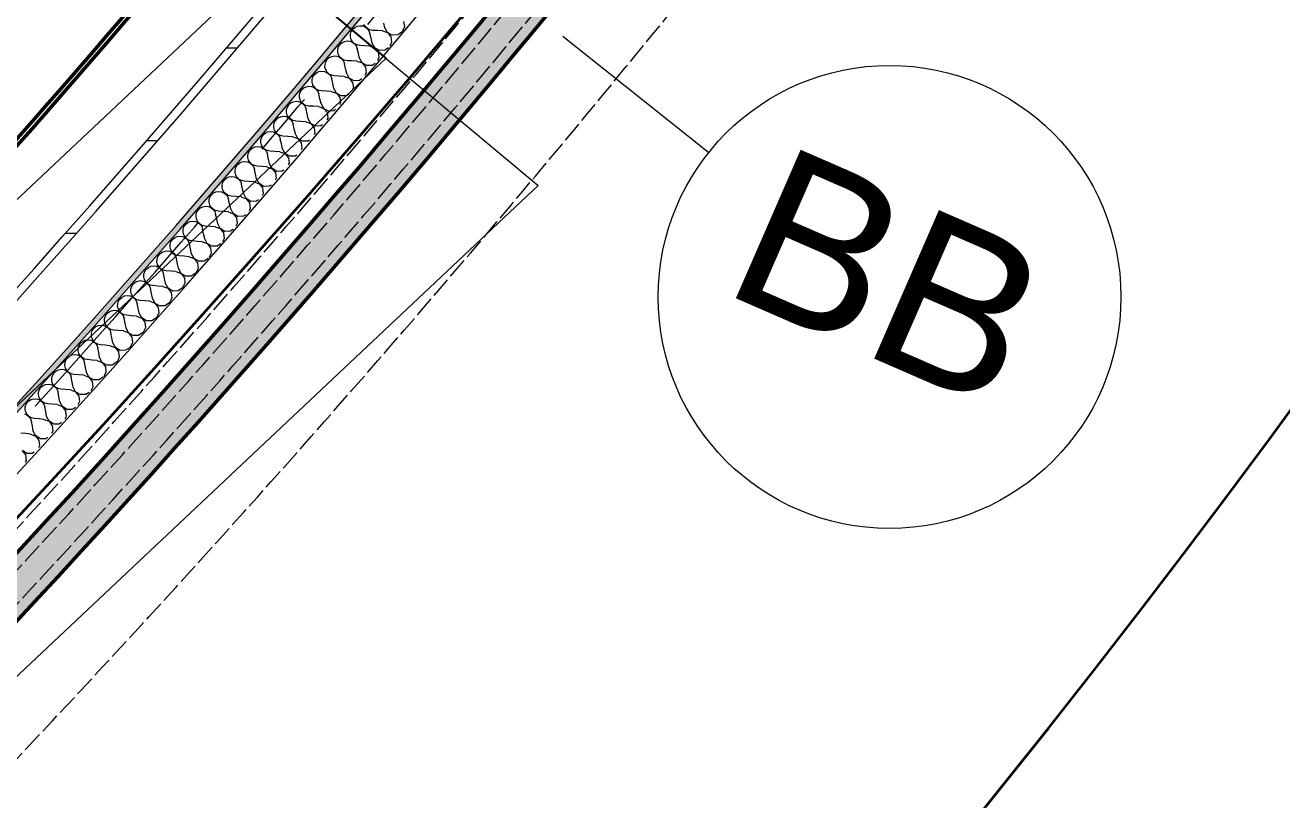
# Model space of a CAD drawing. Header units: millimetres. Extents: x -99530 to 90294, y -97212 to 56397.
# Drawn here: x -6079 to -3363, y -63424 to -61751 of the extents above; entities that cross this region are included whole.
import ezdxf
from ezdxf.enums import TextEntityAlignment as Align

# ---------------------------------------------------------------- set-up
doc = ezdxf.new("R2010")
doc.units = ezdxf.units.MM
doc.header["$MEASUREMENT"] = 0
doc.linetypes.add('Double Dashed', pattern=[1093.611073, 529.166651, -211.666656, 141.111112, -211.666656])
doc.linetypes.add('Hidden Line', pattern=[55, 45, -10])
for name, color, linetype in [('A-20-M_Floor_Slab', 7, 'Continuous'), ('A-25-M_Wall_Ext', 7, 'Continuous'), ('New_A-05-M_Gross_Int_WC_s', 7, 'Continuous'), ('New_A-15-MG_Structural_Grid_Phase_2', 7, 'Continuous'), ('New_A-20-M_Hard_Landscape', 7, 'Continuous'), ('New_A-25-M_Wall_Ext', 7, 'Continuous'), ('New_A-25-M_Wall_Int', 7, 'Continuous'), ('New_A-35-M_FFE_Sanitary', 7, 'Continuous'), ('New_A-40-M_Soft_Landscaping_P2', 7, 'Continuous')]:
    doc.layers.add(name, color=color, linetype=linetype)
for name, color, linetype, lineweight in [('A-20-M_Floor_Slab_Pen_No__89', 8, 'Continuous', 20), ('A-25-M_Wall_Ext_Pen_No__87', 8, 'Continuous', 20), ('New_A-25-M_Wall_Ext_Pen_No__87', 8, 'Continuous', 20), ('New_A-25-M_Wall_Int_Pen_No__193', 7, 'Continuous', 18), ('New_A-40-M_Soft_Landscaping_P2_Pen_No__150', 7, 'Continuous', 0), ('New_ArchiCAD Zone Stamps_Pen_No__6', 7, 'Continuous', 35)]:
    doc.layers.add(name, color=color, linetype=linetype, lineweight=lineweight)
for name, color, linetype, lineweight, true_color in [('New_A-05-M_Gross_Int_WC_s_Pen_No__74', 7, 'Continuous', 20, 0x606060), ('New_A-15-MG_Structural_Grid_Phase_2_Pen_No__222', 7, 'Continuous', 13, 0x65af33), ('New_A-20-M_Hard_Landscape_Pen_No__53', 7, 'Continuous', 35, 0x444444), ('New_A-25-M_Wall_Ext_Pen_No__107', 7, 'Continuous', 15, 0xa6a6a6), ('New_A-25-M_Wall_Ext_Pen_No__27', 7, 'Continuous', 50, 0x2a2a2a), ('New_A-25-M_Wall_Int_Pen_No__107', 7, 'Continuous', 15, 0xa6a6a6), ('New_A-25-M_Wall_Int_Pen_No__149', 7, 'Continuous', 0, 0x2a2a2a), ('New_A-35-M_FFE_Sanitary_Pen_No__211', 7, 'Continuous', 13, 0xebf6ff), ('New_A-35-M_FFE_Sanitary_Pen_No__27', 7, 'Continuous', 50, 0x2a2a2a)]:
    doc.layers.add(name, color=color, linetype=linetype, lineweight=lineweight, true_color=true_color)
doc.styles.add('GENERATED_STYLE_1', font='')
doc.styles.add('GENERATED_STYLE_3', font='')
doc.styles.add('GENERATED_STYLE_4', font='')
doc.styles.get('GENERATED_STYLE_1').set_extended_font_data('Arial', bold=True)
doc.styles.get('GENERATED_STYLE_3').set_extended_font_data('Arial')
doc.styles.get('GENERATED_STYLE_4').set_extended_font_data('Swis721 BT')

# ---------------------------------------------------------------- blocks, each defined once
blk = doc.blocks.new('Mesh_7_1', base_point=(-2004.1, -57229.4))
at = {"layer": 'New_A-20-M_Hard_Landscape_Pen_No__53', "linetype": 'Continuous', "flags": 128}
blk.add_lwpolyline([(-2004.1, -57229.4, -0.183374), (-18001.8, -70543.4), (-17579.3, -76160.8), (-17223, -76133.9), (-14657.1, -75939.9), (-15007.7, -71280.4, 0.205807), (-603, -57840.4)], format="xyb", close=True, dxfattribs=at)
blk = doc.blocks.new('Male WC_INB 0163_87_1', base_point=(-7292.1, -60664.2))
at = {"layer": 'New_A-05-M_Gross_Int_WC_s_Pen_No__74', "linetype": 'Continuous'}
blk.add_arc((-26580.2, -43935.2), 27309.7, 312.41044, 326.00205, dxfattribs=at)
at = {"layer": 'New_ArchiCAD Zone Stamps_Pen_No__6'}
for tag, height, style, p in [('ROOM_NAME', 250, 'GENERATED_STYLE_1', (-7557.7, -59352)), ('zoneNameLine2', 250, 'GENERATED_STYLE_1', (-7746.1, -59784.1)), ('ROOM_NUMBER', 200, 'GENERATED_STYLE_3', (-7934.5, -60204.8)), ('measuredAreaCode', 200, 'GENERATED_STYLE_3', (-8091.6, -60564.9)), ('DUMMY_649', 200, 'GENERATED_STYLE_3', (-7784.2, -60699)), ('DUMMY_650', 200, 'GENERATED_STYLE_3', (-7294.8, -60912.3)), ('DUMMY_651', 133.3, 'GENERATED_STYLE_3', (-7015.5, -61018.9))]:
    blk.add_attdef(tag, text='', height=height, rotation=336.4404, dxfattribs=dict(at, style=style)).set_placement(p, align=Align.TOP_LEFT)
blk = doc.blocks.new('Mesh_23_1', base_point=(-15007.7, -71280.4))
at = {"layer": 'New_A-40-M_Soft_Landscaping_P2_Pen_No__150', "linetype": 'Continuous', "flags": 128}
blk.add_lwpolyline([(-15007.7, -71280.4), (-14657.1, -75939.9, 0.09191), (5945.5, -69347.8), (9078.1, -62163.8), (-603, -57840.4, -0.205807)], format="xyb", close=True, dxfattribs=at)
blk = doc.blocks.new('Slab_96_1', base_point=(-9826.8, -66666.7))
at = {"layer": 'A-20-M_Floor_Slab_Pen_No__89', "linetype": 'Continuous', "flags": 128}
blk.add_lwpolyline([(-9826.8, -66666.7), (-10262.5, -66046.8), (-5549.6, -61612.4), (-4970, -62096.9)], close=True, dxfattribs=at)
blk = doc.blocks.new('Slab_97_1', base_point=(-10262.5, -66046.8))
at = {"layer": 'A-20-M_Floor_Slab_Pen_No__89', "linetype": 'Continuous', "flags": 128}
blk.add_lwpolyline([(-10262.5, -66046.8), (-10073.7, -66315.4), (-5298.5, -61822.4), (-5549.6, -61612.4)], close=True, dxfattribs=at)
blk = doc.blocks.new('Wall_128_1', base_point=(-38176, -69536.6))
at = {"layer": 'New_A-25-M_Wall_Ext_Pen_No__107', "linetype": 'Continuous', "lineweight": 0, "true_color": 0x535353}
blk.add_hatch(color=251, dxfattribs=at).paths.add_polyline_path([(-7888.7, -64664.4), (-7855.1, -64701.5), (-7821.6, -64738.5, 0.106432), (-877.5, -55078.3), (-969.2, -55038.4, -0.106432)])
at = {"layer": 'New_A-25-M_Wall_Ext_Pen_No__27', "linetype": 'Continuous'}
for radius, end in [(28161.8, 336.44044), (28261.8, 331.6191)]:
    blk.add_arc((-26783.5, -43782), radius, 312.13949, end, dxfattribs=at)
blk = doc.blocks.new('Wall_131_1', base_point=(-38175.9, -69536.5))
at = {"layer": 'New_A-25-M_Wall_Ext_Pen_No__87', "linetype": 'Hidden Line'}
for radius in [28211.8, 28161.8]:
    blk.add_arc((-26758.9, -43792.8), radius, 246.08329, 336.44041, dxfattribs=at)
blk = doc.blocks.new('Wall_217_1', base_point=(-8161.2, -64098.5))
at = {"layer": 'New_A-35-M_FFE_Sanitary_Pen_No__211', "linetype": 'Continuous'}
h = blk.add_hatch(dxfattribs=at)
h.set_pattern_fill('Plaster_0001', color=256, style=0, pattern_type=2)
h.set_pattern_definition([(229.20706, (0, 0), (-131.12933, 113.1596), [0, -100]), (229.20706, (32.9, -94.43), (-131.12933, 113.1596), [0, -100])])
h.paths.add_polyline_path([(-8154.4, -64105.9, 0.059246), (-3930.6, -59211.3), (-3938.9, -59205.7, -0.059154), (-8153.8, -64091.8)])
at = {"layer": 'New_A-35-M_FFE_Sanitary_Pen_No__27', "linetype": 'Continuous'}
for radius, start, end in [(27376.5, 312.42597, 325.98824), (27366.5, 312.44686, 325.98819)]:
    blk.add_arc((-26623.6, -43897.9), radius, start, end, dxfattribs=at)
blk = doc.blocks.new('Wall_418_1', base_point=(-38294.6, -69816.9))
at = {"layer": 'A-25-M_Wall_Ext_Pen_No__87', "linetype": 'Hidden Line'}
for radius, start, end in [(28130.8, 246.16287, 336.76285), (28469.8, 246.15506, 336.76093)]:
    blk.add_arc((-26785.3, -43777.2), radius, start, end, dxfattribs=at)
blk = doc.blocks.new('*X1078')
at = {"layer": 'New_A-25-M_Wall_Int_Pen_No__107', "linetype": 'Continuous'}
for p, q in [((-5366.4, -61755.8), (-5361.1, -61753.2)), ((-5361.1, -61753.2), (-5355.3, -61752.1)), ((-5355.3, -61752.1), (-5349.4, -61752.7)), ((-5349.4, -61752.7), (-5343.9, -61754.8)), ((-5343.4, -61754.3), (-5346.5, -61749.2)), ((-5339.1, -61758.3), (-5343.4, -61754.3)), ((-5301.1, -61756.7), (-5303.6, -61746.3)), ((-5260.7, -61743.2), (-5259.1, -61754.8)), ((-5375.6, -61770.4), (-5373.9, -61764.7)), ((-5375.6, -61776.3), (-5375.6, -61770.4)), ((-5374, -61782), (-5375.6, -61776.3)), ((-5373.9, -61764.7), (-5370.8, -61759.7)), ((-5370.8, -61759.7), (-5366.4, -61755.8)), ((-5343.9, -61754.8), (-5339.2, -61758.4)), ((-5339.2, -61758.4), (-5335.7, -61763.1)), ((-5333.8, -61760.9), (-5339.1, -61758.3)), ((-5335.7, -61763.1), (-5333.5, -61768.6)), ((-5328, -61762.1), (-5333.8, -61760.9)), ((-5331.1, -61779.1), (-5333.5, -61768.6)), ((-5328.6, -61789.5), (-5331.1, -61779.1)), ((-5317.3, -61762.7), (-5328, -61762.1)), ((-5306.6, -61763.2), (-5317.3, -61762.7)), ((-5306.6, -61763.2), (-5295.6, -61767)), ((-5295.5, -61766.9), (-5301.1, -61756.7)), ((-5295.6, -61767), (-5288.1, -61776.1)), ((-5285.2, -61772.6), (-5295.5, -61766.9)), ((-5288.1, -61776.1), (-5286.6, -61787.7)), ((-5273.5, -61772.1), (-5285.2, -61772.6)), ((-5264.3, -61765.8), (-5273.5, -61772.1)), ((-5259.1, -61754.8), (-5263.6, -61765.1)), ((-5403.1, -61803.1), (-5401.4, -61797.4)), ((-5403.1, -61809), (-5403.1, -61803.1)), ((-5401.4, -61797.4), (-5398.3, -61792.4)), ((-5398.3, -61792.4), (-5393.9, -61788.5)), ((-5393.9, -61788.5), (-5388.6, -61785.9)), ((-5388.6, -61785.9), (-5382.8, -61784.8)), ((-5382.8, -61784.8), (-5376.9, -61785.4)), ((-5376.9, -61785.4), (-5371.4, -61787.6)), ((-5370.9, -61787), (-5374, -61782)), ((-5371.4, -61787.6), (-5366.7, -61791.2)), ((-5366.6, -61791), (-5370.9, -61787)), ((-5366.7, -61791.2), (-5363.2, -61795.9)), ((-5361.3, -61793.7), (-5366.6, -61791)), ((-5363.2, -61795.9), (-5361, -61801.4)), ((-5355.5, -61794.9), (-5361.3, -61793.7)), ((-5358.6, -61811.8), (-5361, -61801.4)), ((-5344.8, -61795.5), (-5355.5, -61794.9)), ((-5334.1, -61796.1), (-5344.8, -61795.5)), ((-5334.1, -61796.1), (-5323.1, -61799.9)), ((-5323, -61799.7), (-5328.6, -61789.5)), ((-5323.1, -61799.9), (-5315.7, -61808.9)), ((-5312.8, -61805.5), (-5323, -61799.7)), ((-5301.1, -61805), (-5312.8, -61805.5)), ((-5293.3, -61799.7), (-5301.1, -61805)), ((-5286.6, -61787.7), (-5290.5, -61796.4)), ((-5430.7, -61841.6), (-5430.6, -61835.7)), ((-5430.6, -61835.7), (-5429, -61830.1)), ((-5429, -61830.1), (-5425.8, -61825.1)), ((-5425.8, -61825.1), (-5421.4, -61821.1)), ((-5421.4, -61821.1), (-5416.1, -61818.6)), ((-5416.1, -61818.6), (-5410.3, -61817.5)), ((-5410.3, -61817.5), (-5404.5, -61818.1)), ((-5404.5, -61818.1), (-5399, -61820.3)), ((-5401.5, -61814.7), (-5403.1, -61809)), ((-5398.5, -61819.7), (-5401.5, -61814.7)), ((-5399, -61820.3), (-5394.3, -61823.9)), ((-5394.1, -61823.7), (-5398.5, -61819.7)), ((-5394.3, -61823.9), (-5390.7, -61828.6)), ((-5388.9, -61826.4), (-5394.1, -61823.7)), ((-5390.7, -61828.6), (-5388.6, -61834.1)), ((-5383.1, -61827.6), (-5388.9, -61826.4)), ((-5386.2, -61844.6), (-5388.6, -61834.1)), ((-5372.4, -61828.2), (-5383.1, -61827.6)), ((-5361.7, -61828.8), (-5372.4, -61828.2)), ((-5361.7, -61828.8), (-5350.6, -61832.6)), ((-5356.2, -61822.3), (-5358.6, -61811.8)), ((-5350.5, -61832.5), (-5356.2, -61822.3)), ((-5350.6, -61832.6), (-5343.2, -61841.7)), ((-5340.3, -61838.3), (-5350.5, -61832.5)), ((-5322.2, -61833.4), (-5328.6, -61837.8)), ((-5314.1, -61820.5), (-5317.4, -61827.9)), ((-5315.7, -61808.9), (-5314.1, -61820.5)), ((-5458.3, -61868.3), (-5456.6, -61862.7)), ((-5456.6, -61862.7), (-5453.4, -61857.7)), ((-5453.4, -61857.7), (-5449, -61853.8)), ((-5449, -61853.8), (-5443.7, -61851.2)), ((-5443.7, -61851.2), (-5437.9, -61850.2)), ((-5437.9, -61850.2), (-5432, -61850.8)), ((-5432, -61850.8), (-5426.5, -61852.9)), ((-5429.1, -61847.3), (-5430.7, -61841.6)), ((-5426.1, -61852.4), (-5429.1, -61847.3)), ((-5426.5, -61852.9), (-5421.9, -61856.5)), ((-5421.7, -61856.4), (-5426.1, -61852.4)), ((-5421.9, -61856.5), (-5418.3, -61861.3)), ((-5416.5, -61859.1), (-5421.7, -61856.4)), ((-5418.3, -61861.3), (-5416.2, -61866.8)), ((-5410.7, -61860.3), (-5416.5, -61859.1)), ((-5400, -61860.9), (-5410.7, -61860.3)), ((-5389.3, -61861.5), (-5400, -61860.9)), ((-5389.3, -61861.5), (-5378.3, -61865.4)), ((-5383.8, -61855), (-5386.2, -61844.6)), ((-5378.1, -61865.3), (-5383.8, -61855)), ((-5341.7, -61853.3), (-5344.5, -61859.5)), ((-5343.2, -61841.7), (-5341.7, -61853.3)), ((-5328.6, -61837.8), (-5340.3, -61838.3)), ((-5481.1, -61890.3), (-5476.7, -61886.4)), ((-5476.7, -61886.4), (-5471.4, -61883.8)), ((-5471.4, -61883.8), (-5465.6, -61882.8)), ((-5465.6, -61882.8), (-5459.7, -61883.4)), ((-5459.7, -61883.4), (-5454.2, -61885.6)), ((-5458.3, -61874.2), (-5458.3, -61868.3)), ((-5456.8, -61879.9), (-5458.3, -61874.2)), ((-5453.7, -61885), (-5456.8, -61879.9)), ((-5454.2, -61885.6), (-5449.5, -61889.2)), ((-5449.4, -61889), (-5453.7, -61885)), ((-5449.5, -61889.2), (-5446, -61893.9)), ((-5444.1, -61891.7), (-5449.4, -61889)), ((-5413.8, -61877.2), (-5416.2, -61866.8)), ((-5411.4, -61887.7), (-5413.8, -61877.2)), ((-5405.8, -61897.9), (-5411.4, -61887.7)), ((-5378.3, -61865.4), (-5370.9, -61874.5)), ((-5367.9, -61871), (-5378.1, -61865.3)), ((-5369.4, -61886.1), (-5371.7, -61891.3)), ((-5370.9, -61874.5), (-5369.4, -61886.1)), ((-5356.2, -61870.6), (-5367.9, -61871)), ((-5350.8, -61866.9), (-5356.2, -61870.6)), ((-5504.4, -61918.9), (-5499.1, -61916.3)), ((-5499.1, -61916.3), (-5493.2, -61915.3)), ((-5493.2, -61915.3), (-5487.4, -61915.9)), ((-5487.4, -61915.9), (-5481.9, -61918.1)), ((-5486, -61906.8), (-5485.9, -61900.9)), ((-5484.4, -61912.5), (-5486, -61906.8)), ((-5485.9, -61900.9), (-5484.2, -61895.3)), ((-5481.4, -61917.6), (-5484.4, -61912.5)), ((-5484.2, -61895.3), (-5481.1, -61890.3)), ((-5446, -61893.9), (-5443.9, -61899.4)), ((-5438.3, -61892.9), (-5444.1, -61891.7)), ((-5441.5, -61909.9), (-5443.9, -61899.4)), ((-5439.1, -61920.3), (-5441.5, -61909.9)), ((-5427.7, -61893.6), (-5438.3, -61892.9)), ((-5417, -61894.2), (-5427.7, -61893.6)), ((-5417, -61894.2), (-5405.9, -61898.1)), ((-5405.9, -61898.1), (-5398.5, -61907.2)), ((-5395.6, -61903.7), (-5405.8, -61897.9)), ((-5398.5, -61907.2), (-5397.1, -61918.8)), ((-5383.9, -61903.3), (-5395.6, -61903.7)), ((-5379.3, -61900.2), (-5383.9, -61903.3)), ((-5513.7, -61939.3), (-5513.6, -61933.4)), ((-5512.2, -61945), (-5513.7, -61939.3)), ((-5513.6, -61933.4), (-5512, -61927.8)), ((-5512, -61927.8), (-5508.8, -61922.8)), ((-5508.8, -61922.8), (-5504.4, -61918.9)), ((-5481.9, -61918.1), (-5477.2, -61921.8)), ((-5477.1, -61921.6), (-5481.4, -61917.6)), ((-5477.2, -61921.8), (-5473.7, -61926.5)), ((-5471.8, -61924.3), (-5477.1, -61921.6)), ((-5473.7, -61926.5), (-5471.6, -61932)), ((-5466.1, -61925.5), (-5471.8, -61924.3)), ((-5469.2, -61942.5), (-5471.6, -61932)), ((-5466.9, -61952.9), (-5469.2, -61942.5)), ((-5455.4, -61926.2), (-5466.1, -61925.5)), ((-5444.7, -61926.8), (-5455.4, -61926.2)), ((-5444.7, -61926.8), (-5433.6, -61930.7)), ((-5433.5, -61930.6), (-5439.1, -61920.3)), ((-5433.6, -61930.7), (-5426.3, -61939.8)), ((-5423.3, -61936.4), (-5433.5, -61930.6)), ((-5426.3, -61939.8), (-5424.8, -61951.5)), ((-5411.6, -61936), (-5423.3, -61936.4)), ((-5407.7, -61933.3), (-5411.6, -61936)), ((-5397.1, -61918.8), (-5399.1, -61923.3)), ((-5541.5, -61971.8), (-5541.4, -61965.9)), ((-5541.4, -61965.9), (-5539.7, -61960.3)), ((-5539.7, -61960.3), (-5536.5, -61955.3)), ((-5536.5, -61955.3), (-5532.1, -61951.4)), ((-5532.1, -61951.4), (-5526.8, -61948.8)), ((-5526.8, -61948.8), (-5521, -61947.8)), ((-5521, -61947.8), (-5515.1, -61948.5)), ((-5515.1, -61948.5), (-5509.6, -61950.7)), ((-5509.1, -61950.1), (-5512.2, -61945)), ((-5509.6, -61950.7), (-5505, -61954.3)), ((-5504.8, -61954.2), (-5509.1, -61950.1)), ((-5505, -61954.3), (-5501.4, -61959.1)), ((-5499.6, -61956.9), (-5504.8, -61954.2)), ((-5501.4, -61959.1), (-5499.4, -61964.6)), ((-5493.8, -61958.1), (-5499.6, -61956.9)), ((-5497, -61975), (-5499.4, -61964.6)), ((-5483.1, -61958.8), (-5493.8, -61958.1)), ((-5472.4, -61959.4), (-5483.1, -61958.8)), ((-5472.4, -61959.4), (-5461.4, -61963.3)), ((-5461.3, -61963.2), (-5466.9, -61952.9)), ((-5461.4, -61963.3), (-5454, -61972.5)), ((-5451.1, -61969), (-5461.3, -61963.2)), ((-5439.4, -61968.6), (-5451.1, -61969)), ((-5435.9, -61966.3), (-5439.4, -61968.6)), ((-5424.8, -61951.5), (-5426.6, -61955.4)), ((-5569.3, -62004.3), (-5569.2, -61998.4)), ((-5569.2, -61998.4), (-5567.5, -61992.7)), ((-5567.5, -61992.7), (-5564.3, -61987.8)), ((-5564.3, -61987.8), (-5559.9, -61983.9)), ((-5559.9, -61983.9), (-5554.6, -61981.3)), ((-5554.6, -61981.3), (-5548.8, -61980.3)), ((-5548.8, -61980.3), (-5542.9, -61981)), ((-5542.9, -61981), (-5537.4, -61983.2)), ((-5540, -61977.5), (-5541.5, -61971.8)), ((-5536.9, -61982.6), (-5540, -61977.5)), ((-5537.4, -61983.2), (-5532.8, -61986.8)), ((-5532.6, -61986.7), (-5536.9, -61982.6)), ((-5532.8, -61986.8), (-5529.2, -61991.6)), ((-5527.4, -61989.4), (-5532.6, -61986.7)), ((-5529.2, -61991.6), (-5527.2, -61997.1)), ((-5521.6, -61990.6), (-5527.4, -61989.4)), ((-5524.8, -62007.5), (-5527.2, -61997.1)), ((-5510.9, -61991.3), (-5521.6, -61990.6)), ((-5500.2, -61992), (-5510.9, -61991.3)), ((-5500.2, -61992), (-5489.2, -61995.9)), ((-5494.7, -61985.5), (-5497, -61975)), ((-5489.1, -61995.8), (-5494.7, -61985.5)), ((-5489.2, -61995.9), (-5481.9, -62005)), ((-5478.9, -62001.6), (-5489.1, -61995.8)), ((-5452.6, -61984.1), (-5454.3, -61987.7)), ((-5454, -61972.5), (-5452.6, -61984.1)), ((-5597.1, -62030.8), (-5595.4, -62025.1)), ((-5595.4, -62025.1), (-5592.2, -62020.2)), ((-5592.2, -62020.2), (-5587.8, -62016.3)), ((-5587.8, -62016.3), (-5582.4, -62013.7)), ((-5582.4, -62013.7), (-5576.6, -62012.8)), ((-5576.6, -62012.8), (-5570.7, -62013.4)), ((-5570.7, -62013.4), (-5565.3, -62015.6)), ((-5567.8, -62010), (-5569.3, -62004.3)), ((-5564.8, -62015.1), (-5567.8, -62010)), ((-5565.3, -62015.6), (-5560.6, -62019.3)), ((-5560.5, -62019.1), (-5564.8, -62015.1)), ((-5560.6, -62019.3), (-5557.1, -62024)), ((-5555.3, -62021.9), (-5560.5, -62019.1)), ((-5557.1, -62024), (-5555, -62029.6)), ((-5549.5, -62023.1), (-5555.3, -62021.9)), ((-5538.8, -62023.8), (-5549.5, -62023.1)), ((-5528.1, -62024.5), (-5538.8, -62023.8)), ((-5528.1, -62024.5), (-5517.1, -62028.4)), ((-5522.5, -62018), (-5524.8, -62007.5)), ((-5517, -62028.3), (-5522.5, -62018)), ((-5480.4, -62016.7), (-5482.1, -62020.2)), ((-5481.9, -62005), (-5480.4, -62016.7)), ((-5467.2, -62001.2), (-5478.9, -62001.6)), ((-5463.9, -61999), (-5467.2, -62001.2)), ((-5623.3, -62057.5), (-5620.1, -62052.5)), ((-5620.1, -62052.5), (-5615.7, -62048.7)), ((-5615.7, -62048.7), (-5610.3, -62046.1)), ((-5610.3, -62046.1), (-5604.5, -62045.1)), ((-5604.5, -62045.1), (-5598.6, -62045.8)), ((-5598.6, -62045.8), (-5593.2, -62048)), ((-5597.2, -62036.7), (-5597.1, -62030.8)), ((-5595.7, -62042.4), (-5597.2, -62036.7)), ((-5592.7, -62047.5), (-5595.7, -62042.4)), ((-5593.2, -62048), (-5588.5, -62051.7)), ((-5588.4, -62051.5), (-5592.7, -62047.5)), ((-5588.5, -62051.7), (-5585, -62056.4)), ((-5583.2, -62054.3), (-5588.4, -62051.5)), ((-5552.7, -62040), (-5555, -62029.6)), ((-5550.4, -62050.5), (-5552.7, -62040)), ((-5544.9, -62060.8), (-5550.4, -62050.5)), ((-5517.1, -62028.4), (-5509.8, -62037.6)), ((-5506.8, -62034.1), (-5517, -62028.3)), ((-5508.3, -62049.2), (-5510, -62052.9)), ((-5509.8, -62037.6), (-5508.3, -62049.2)), ((-5495.1, -62033.8), (-5506.8, -62034.1)), ((-5491.8, -62031.6), (-5495.1, -62033.8)), ((-5643.6, -62081), (-5638.3, -62078.5)), ((-5638.3, -62078.5), (-5632.4, -62077.5)), ((-5632.4, -62077.5), (-5626.6, -62078.2)), ((-5626.6, -62078.2), (-5621.1, -62080.4)), ((-5625.1, -62069), (-5625, -62063.1)), ((-5623.6, -62074.7), (-5625.1, -62069)), ((-5625, -62063.1), (-5623.3, -62057.5)), ((-5620.6, -62079.8), (-5623.6, -62074.7)), ((-5616.3, -62083.9), (-5620.6, -62079.8)), ((-5585, -62056.4), (-5583, -62062)), ((-5577.4, -62055.5), (-5583.2, -62054.3)), ((-5580.7, -62072.4), (-5583, -62062)), ((-5578.4, -62082.9), (-5580.7, -62072.4)), ((-5566.7, -62056.2), (-5577.4, -62055.5)), ((-5556, -62057), (-5566.7, -62056.2)), ((-5556, -62057), (-5545, -62060.9)), ((-5545, -62060.9), (-5537.7, -62070.1)), ((-5534.7, -62066.6), (-5544.9, -62060.8)), ((-5537.7, -62070.1), (-5536.3, -62081.7)), ((-5523, -62066.3), (-5534.7, -62066.6)), ((-5519.6, -62064), (-5523, -62066.3)), ((-5653.1, -62101.3), (-5653, -62095.4)), ((-5651.6, -62107.1), (-5653.1, -62101.3)), ((-5653, -62095.4), (-5651.2, -62089.8)), ((-5648.6, -62112.2), (-5651.6, -62107.1)), ((-5651.2, -62089.8), (-5648, -62084.9)), ((-5648, -62084.9), (-5643.6, -62081)), ((-5621.1, -62080.4), (-5616.4, -62084)), ((-5616.4, -62084), (-5613, -62088.8)), ((-5611.1, -62086.7), (-5616.3, -62083.9)), ((-5613, -62088.8), (-5610.9, -62094.4)), ((-5605.3, -62087.9), (-5611.1, -62086.7)), ((-5608.6, -62104.8), (-5610.9, -62094.4)), ((-5606.4, -62115.3), (-5608.6, -62104.8)), ((-5594.6, -62088.6), (-5605.3, -62087.9)), ((-5584, -62089.4), (-5594.6, -62088.6)), ((-5584, -62089.4), (-5572.9, -62093.4)), ((-5572.8, -62093.2), (-5578.4, -62082.9)), ((-5572.9, -62093.4), (-5565.7, -62102.5)), ((-5562.7, -62099.1), (-5572.8, -62093.2)), ((-5565.7, -62102.5), (-5564.3, -62114.1)), ((-5551, -62098.8), (-5562.7, -62099.1)), ((-5547.2, -62096.2), (-5551, -62098.8)), ((-5536.3, -62081.7), (-5538.1, -62085.7)), ((-5681.1, -62133.6), (-5681, -62127.7)), ((-5679.6, -62139.3), (-5681.1, -62133.6)), ((-5681, -62127.7), (-5679.3, -62122.1)), ((-5679.3, -62122.1), (-5676, -62117.1)), ((-5676, -62117.1), (-5671.6, -62113.3)), ((-5671.6, -62113.3), (-5666.3, -62110.8)), ((-5666.3, -62110.8), (-5660.4, -62109.8)), ((-5660.4, -62109.8), (-5654.6, -62110.5)), ((-5654.6, -62110.5), (-5649.1, -62112.7)), ((-5649.1, -62112.7), (-5644.4, -62116.4)), ((-5644.3, -62116.2), (-5648.6, -62112.2)), ((-5644.4, -62116.4), (-5641, -62121.2)), ((-5639.1, -62119), (-5644.3, -62116.2)), ((-5641, -62121.2), (-5638.9, -62126.7)), ((-5633.3, -62120.2), (-5639.1, -62119)), ((-5636.7, -62137.2), (-5638.9, -62126.7)), ((-5622.6, -62121), (-5633.3, -62120.2)), ((-5612, -62121.8), (-5622.6, -62121)), ((-5612, -62121.8), (-5601, -62125.8)), ((-5600.8, -62125.6), (-5606.4, -62115.3)), ((-5601, -62125.8), (-5593.7, -62134.9)), ((-5590.7, -62131.5), (-5600.8, -62125.6)), ((-5579, -62131.2), (-5590.7, -62131.5)), ((-5574.6, -62128.3), (-5579, -62131.2)), ((-5564.3, -62114.1), (-5566.4, -62118.7)), ((-5709.2, -62165.9), (-5709.1, -62160)), ((-5709.1, -62160), (-5707.3, -62154.3)), ((-5707.3, -62154.3), (-5704.1, -62149.4)), ((-5704.1, -62149.4), (-5699.6, -62145.5)), ((-5699.6, -62145.5), (-5694.3, -62143)), ((-5694.3, -62143), (-5688.5, -62142.1)), ((-5688.5, -62142.1), (-5682.6, -62142.7)), ((-5682.6, -62142.7), (-5677.1, -62145)), ((-5676.6, -62144.4), (-5679.6, -62139.3)), ((-5677.1, -62145), (-5672.5, -62148.7)), ((-5672.4, -62148.5), (-5676.6, -62144.4)), ((-5672.5, -62148.7), (-5669, -62153.4)), ((-5667.2, -62151.3), (-5672.4, -62148.5)), ((-5669, -62153.4), (-5667, -62159)), ((-5661.4, -62152.5), (-5667.2, -62151.3)), ((-5664.7, -62169.5), (-5667, -62159)), ((-5650.7, -62153.3), (-5661.4, -62152.5)), ((-5640, -62154.1), (-5650.7, -62153.3)), ((-5640, -62154.1), (-5629, -62158.1)), ((-5634.4, -62147.6), (-5636.7, -62137.2)), ((-5628.9, -62158), (-5634.4, -62147.6)), ((-5629, -62158.1), (-5621.8, -62167.3)), ((-5618.8, -62163.9), (-5628.9, -62158)), ((-5601.9, -62160.2), (-5607.1, -62163.6)), ((-5592.3, -62146.6), (-5594.8, -62151.9)), ((-5593.7, -62134.9), (-5592.3, -62146.6)), ((-5737.2, -62192.1), (-5735.4, -62186.5)), ((-5735.4, -62186.5), (-5732.2, -62181.6)), ((-5732.2, -62181.6), (-5727.7, -62177.7)), ((-5727.7, -62177.7), (-5722.4, -62175.2)), ((-5722.4, -62175.2), (-5716.6, -62174.3)), ((-5716.6, -62174.3), (-5710.7, -62175)), ((-5710.7, -62175), (-5705.2, -62177.2)), ((-5707.7, -62171.6), (-5709.2, -62165.9)), ((-5704.7, -62176.7), (-5707.7, -62171.6)), ((-5705.2, -62177.2), (-5700.6, -62180.9)), ((-5700.5, -62180.8), (-5704.7, -62176.7)), ((-5700.6, -62180.9), (-5697.1, -62185.7)), ((-5695.3, -62183.6), (-5700.5, -62180.8)), ((-5697.1, -62185.7), (-5695.1, -62191.3)), ((-5689.5, -62184.8), (-5695.3, -62183.6)), ((-5678.8, -62185.6), (-5689.5, -62184.8)), ((-5668.1, -62186.4), (-5678.8, -62185.6)), ((-5668.1, -62186.4), (-5657.1, -62190.4)), ((-5662.5, -62179.9), (-5664.7, -62169.5)), ((-5657, -62190.3), (-5662.5, -62179.9)), ((-5620.4, -62178.9), (-5623.4, -62185.3)), ((-5621.8, -62167.3), (-5620.4, -62178.9)), ((-5607.1, -62163.6), (-5618.8, -62163.9)), ((-5763.6, -62218.7), (-5760.3, -62213.7)), ((-5760.3, -62213.7), (-5755.9, -62209.9)), ((-5755.9, -62209.9), (-5750.5, -62207.4)), ((-5750.5, -62207.4), (-5744.7, -62206.5)), ((-5744.7, -62206.5), (-5738.8, -62207.2)), ((-5738.8, -62207.2), (-5733.4, -62209.4)), ((-5737.3, -62198), (-5737.2, -62192.1)), ((-5735.8, -62203.8), (-5737.3, -62198)), ((-5732.9, -62208.9), (-5735.8, -62203.8)), ((-5733.4, -62209.4), (-5728.7, -62213.1)), ((-5728.6, -62213), (-5732.9, -62208.9)), ((-5728.7, -62213.1), (-5725.3, -62217.9)), ((-5723.4, -62215.8), (-5728.6, -62213)), ((-5717.6, -62217), (-5723.4, -62215.8)), ((-5692.9, -62201.7), (-5695.1, -62191.3)), ((-5690.6, -62212.2), (-5692.9, -62201.7)), ((-5685.2, -62222.6), (-5690.6, -62212.2)), ((-5657.1, -62190.4), (-5649.9, -62199.6)), ((-5646.9, -62196.2), (-5657, -62190.3)), ((-5648.6, -62211.3), (-5652.1, -62218.9)), ((-5649.9, -62199.6), (-5648.6, -62211.3)), ((-5635.2, -62195.9), (-5646.9, -62196.2)), ((-5629.1, -62191.9), (-5635.2, -62195.9)), ((-5788.5, -62245.8), (-5784.1, -62242)), ((-5784.1, -62242), (-5778.7, -62239.5)), ((-5778.7, -62239.5), (-5772.9, -62238.6)), ((-5772.9, -62238.6), (-5767, -62239.3)), ((-5767, -62239.3), (-5761.6, -62241.6)), ((-5765.5, -62230.2), (-5765.3, -62224.3)), ((-5764, -62235.9), (-5765.5, -62230.2)), ((-5765.3, -62224.3), (-5763.6, -62218.7)), ((-5761.1, -62241), (-5764, -62235.9)), ((-5761.6, -62241.6), (-5756.9, -62245.3)), ((-5756.8, -62245.1), (-5761.1, -62241)), ((-5725.3, -62217.9), (-5723.3, -62223.5)), ((-5721.1, -62233.9), (-5723.3, -62223.5)), ((-5718.8, -62244.4), (-5721.1, -62233.9)), ((-5707, -62217.8), (-5717.6, -62217)), ((-5696.3, -62218.6), (-5707, -62217.8)), ((-5696.3, -62218.6), (-5685.3, -62222.7)), ((-5685.3, -62222.7), (-5678.1, -62231.9)), ((-5675.1, -62228.5), (-5685.2, -62222.6)), ((-5678.1, -62231.9), (-5676.7, -62243.5)), ((-5663.4, -62228.2), (-5675.1, -62228.5)), ((-5656.1, -62223.5), (-5663.4, -62228.2)), ((-5793.7, -62262.3), (-5793.5, -62256.4)), ((-5792.3, -62268), (-5793.7, -62262.3)), ((-5793.5, -62256.4), (-5791.8, -62250.8)), ((-5789.3, -62273.1), (-5792.3, -62268)), ((-5791.8, -62250.8), (-5788.5, -62245.8)), ((-5756.9, -62245.3), (-5753.5, -62250.1)), ((-5751.6, -62247.9), (-5756.8, -62245.1)), ((-5753.5, -62250.1), (-5751.5, -62255.6)), ((-5745.8, -62249.2), (-5751.6, -62247.9)), ((-5749.3, -62266.1), (-5751.5, -62255.6)), ((-5747.1, -62276.6), (-5749.3, -62266.1)), ((-5735.2, -62250), (-5745.8, -62249.2)), ((-5724.5, -62250.9), (-5735.2, -62250)), ((-5724.5, -62250.9), (-5713.5, -62254.9)), ((-5713.4, -62254.8), (-5718.8, -62244.4)), ((-5713.5, -62254.9), (-5706.3, -62264.1)), ((-5703.3, -62260.7), (-5713.4, -62254.8)), ((-5706.3, -62264.1), (-5705, -62275.8)), ((-5691.6, -62260.5), (-5703.3, -62260.7)), ((-5683, -62254.9), (-5691.6, -62260.5)), ((-5676.7, -62243.5), (-5681.1, -62252.6)), ((-5822, -62294.3), (-5821.8, -62288.4)), ((-5820.5, -62300.1), (-5822, -62294.3)), ((-5821.8, -62288.4), (-5820, -62282.8)), ((-5820, -62282.8), (-5816.8, -62277.9)), ((-5816.8, -62277.9), (-5812.3, -62274.1)), ((-5812.3, -62274.1), (-5806.9, -62271.6)), ((-5806.9, -62271.6), (-5801.1, -62270.7)), ((-5801.1, -62270.7), (-5795.2, -62271.4)), ((-5795.2, -62271.4), (-5789.8, -62273.7)), ((-5789.8, -62273.7), (-5785.2, -62277.4)), ((-5785.1, -62277.3), (-5789.3, -62273.1)), ((-5785.2, -62277.4), (-5781.7, -62282.2)), ((-5779.9, -62280.1), (-5785.1, -62277.3)), ((-5781.7, -62282.2), (-5779.7, -62287.8)), ((-5774.1, -62281.3), (-5779.9, -62280.1)), ((-5777.6, -62298.2), (-5779.7, -62287.8)), ((-5763.4, -62282.2), (-5774.1, -62281.3)), ((-5752.7, -62283), (-5763.4, -62282.2)), ((-5752.7, -62283), (-5741.8, -62287.1)), ((-5741.6, -62287), (-5747.1, -62276.6)), ((-5741.8, -62287.1), (-5734.5, -62296.3)), ((-5731.6, -62292.9), (-5741.6, -62287)), ((-5734.5, -62296.3), (-5733.3, -62308)), ((-5719.9, -62292.7), (-5731.6, -62292.9)), ((-5710, -62286.3), (-5719.9, -62292.7)), ((-5705, -62275.8), (-5710, -62286.3)), ((-5850.3, -62326.4), (-5850.1, -62320.5)), ((-5850.1, -62320.5), (-5848.3, -62314.8)), ((-5848.3, -62314.8), (-5845.1, -62309.9)), ((-5845.1, -62309.9), (-5840.6, -62306.1)), ((-5840.6, -62306.1), (-5835.2, -62303.6)), ((-5835.2, -62303.6), (-5829.4, -62302.7)), ((-5829.4, -62302.7), (-5823.5, -62303.5)), ((-5823.5, -62303.5), (-5818.1, -62305.8)), ((-5817.6, -62305.2), (-5820.5, -62300.1)), ((-5818.1, -62305.8), (-5813.5, -62309.5)), ((-5813.3, -62309.3), (-5817.6, -62305.2)), ((-5813.5, -62309.5), (-5810, -62314.3)), ((-5808.1, -62312.1), (-5813.3, -62309.3)), ((-5810, -62314.3), (-5808, -62319.8)), ((-5802.4, -62313.4), (-5808.1, -62312.1)), ((-5805.9, -62330.3), (-5808, -62319.8)), ((-5791.7, -62314.3), (-5802.4, -62313.4)), ((-5781, -62315.1), (-5791.7, -62314.3)), ((-5781, -62315.1), (-5770.1, -62319.2)), ((-5775.4, -62308.7), (-5777.6, -62298.2)), ((-5769.9, -62319.1), (-5775.4, -62308.7)), ((-5770.1, -62319.2), (-5762.9, -62328.5)), ((-5759.9, -62325.1), (-5769.9, -62319.1)), ((-5738.3, -62318.5), (-5748.2, -62324.9)), ((-5733.3, -62308), (-5738.3, -62318.5)), ((-5878.5, -62352.4), (-5876.7, -62346.8)), ((-5876.7, -62346.8), (-5873.4, -62341.9)), ((-5873.4, -62341.9), (-5868.9, -62338.1)), ((-5868.9, -62338.1), (-5863.6, -62335.6)), ((-5863.6, -62335.6), (-5857.7, -62334.7)), ((-5857.7, -62334.7), (-5851.9, -62335.5)), ((-5851.9, -62335.5), (-5846.4, -62337.8)), ((-5848.9, -62332.1), (-5850.3, -62326.4)), ((-5845.9, -62337.2), (-5848.9, -62332.1)), ((-5846.4, -62337.8), (-5841.8, -62341.5)), ((-5841.7, -62341.4), (-5845.9, -62337.2)), ((-5841.8, -62341.5), (-5838.4, -62346.3)), ((-5836.5, -62344.2), (-5841.7, -62341.4)), ((-5838.4, -62346.3), (-5836.4, -62351.9)), ((-5830.7, -62345.5), (-5836.5, -62344.2)), ((-5820.1, -62346.3), (-5830.7, -62345.5)), ((-5809.4, -62347.2), (-5820.1, -62346.3)), ((-5809.4, -62347.2), (-5798.4, -62351.3)), ((-5803.7, -62340.8), (-5805.9, -62330.3)), ((-5798.3, -62351.2), (-5803.7, -62340.8)), ((-5798.4, -62351.3), (-5791.2, -62360.6)), ((-5788.2, -62357.2), (-5798.3, -62351.2)), ((-5766.7, -62350.7), (-5776.5, -62357)), ((-5761.6, -62340.1), (-5766.7, -62350.7)), ((-5762.9, -62328.5), (-5761.6, -62340.1)), ((-5748.2, -62324.9), (-5759.9, -62325.1)), ((-5906.9, -62384.4), (-5905.1, -62378.8)), ((-5905.1, -62378.8), (-5901.8, -62373.8)), ((-5901.8, -62373.8), (-5897.3, -62370)), ((-5897.3, -62370), (-5891.9, -62367.6)), ((-5891.9, -62367.6), (-5886.1, -62366.7)), ((-5886.1, -62366.7), (-5880.2, -62367.4)), ((-5880.2, -62367.4), (-5874.8, -62369.8)), ((-5878.7, -62358.3), (-5878.5, -62352.4)), ((-5877.2, -62364.1), (-5878.7, -62358.3)), ((-5874.3, -62369.2), (-5877.2, -62364.1)), ((-5874.8, -62369.8), (-5870.2, -62373.5)), ((-5870.1, -62373.3), (-5874.3, -62369.2)), ((-5870.2, -62373.5), (-5866.8, -62378.3)), ((-5864.9, -62376.2), (-5870.1, -62373.3)), ((-5866.8, -62378.3), (-5864.8, -62383.9)), ((-5859.1, -62377.5), (-5864.9, -62376.2)), ((-5848.5, -62378.4), (-5859.1, -62377.5)), ((-5837.8, -62379.3), (-5848.5, -62378.4)), ((-5834.2, -62362.4), (-5836.4, -62351.9)), ((-5832.1, -62372.9), (-5834.2, -62362.4)), ((-5826.7, -62383.2), (-5832.1, -62372.9)), ((-5790, -62372.2), (-5795.1, -62382.8)), ((-5791.2, -62360.6), (-5790, -62372.2)), ((-5776.5, -62357), (-5788.2, -62357.2)), ((-5933.5, -62410.6), (-5930.2, -62405.7)), ((-5930.2, -62405.7), (-5925.7, -62401.9)), ((-5925.7, -62401.9), (-5920.4, -62399.5)), ((-5920.4, -62399.5), (-5914.5, -62398.6)), ((-5914.5, -62398.6), (-5908.7, -62399.4)), ((-5908.7, -62399.4), (-5903.2, -62401.7)), ((-5907.1, -62390.3), (-5906.9, -62384.4)), ((-5905.7, -62396), (-5907.1, -62390.3)), ((-5902.7, -62401.1), (-5905.7, -62396)), ((-5903.2, -62401.7), (-5898.6, -62405.4)), ((-5898.5, -62405.3), (-5902.7, -62401.1)), ((-5898.6, -62405.4), (-5895.2, -62410.2)), ((-5893.3, -62408.1), (-5898.5, -62405.3)), ((-5862.7, -62394.4), (-5864.8, -62383.9)), ((-5860.5, -62404.9), (-5862.7, -62394.4)), ((-5855.2, -62415.3), (-5860.5, -62404.9)), ((-5837.8, -62379.3), (-5826.8, -62383.4)), ((-5826.8, -62383.4), (-5819.7, -62392.6)), ((-5816.7, -62389.3), (-5826.7, -62383.2)), ((-5818.4, -62404.3), (-5823.5, -62414.8)), ((-5819.7, -62392.6), (-5818.4, -62404.3)), ((-5804.9, -62389.1), (-5816.7, -62389.3)), ((-5795.1, -62382.8), (-5804.9, -62389.1)), ((-5954.2, -62433.8), (-5948.8, -62431.4)), ((-5948.8, -62431.4), (-5943, -62430.5)), ((-5943, -62430.5), (-5937.1, -62431.3)), ((-5937.1, -62431.3), (-5931.7, -62433.6)), ((-5935.5, -62422.2), (-5935.3, -62416.3)), ((-5934.1, -62427.9), (-5935.5, -62422.2)), ((-5935.3, -62416.3), (-5933.5, -62410.6)), ((-5931.2, -62433), (-5934.1, -62427.9)), ((-5927, -62437.2), (-5931.2, -62433)), ((-5895.2, -62410.2), (-5893.3, -62415.8)), ((-5887.6, -62409.4), (-5893.3, -62408.1)), ((-5891.1, -62426.3), (-5893.3, -62415.8)), ((-5889, -62436.8), (-5891.1, -62426.3)), ((-5876.9, -62410.3), (-5887.6, -62409.4)), ((-5866.2, -62411.2), (-5876.9, -62410.3)), ((-5866.2, -62411.2), (-5855.3, -62415.4)), ((-5855.3, -62415.4), (-5848.1, -62424.7)), ((-5845.1, -62421.3), (-5855.2, -62415.3)), ((-5848.1, -62424.7), (-5846.9, -62436.3)), ((-5833.4, -62421.1), (-5845.1, -62421.3)), ((-5823.5, -62414.8), (-5833.4, -62421.1)), ((-5964.1, -62454), (-5963.8, -62448.1)), ((-5962.7, -62459.7), (-5964.1, -62454)), ((-5963.8, -62448.1), (-5962, -62442.5)), ((-5959.7, -62464.9), (-5962.7, -62459.7)), ((-5962, -62442.5), (-5958.7, -62437.6)), ((-5958.7, -62437.6), (-5954.2, -62433.8)), ((-5931.7, -62433.6), (-5927.1, -62437.3)), ((-5927.1, -62437.3), (-5923.7, -62442.1)), ((-5921.8, -62440), (-5927, -62437.2)), ((-5923.7, -62442.1), (-5921.8, -62447.7)), ((-5916.1, -62441.3), (-5921.8, -62440)), ((-5919.7, -62458.2), (-5921.8, -62447.7)), ((-5917.6, -62468.7), (-5919.7, -62458.2)), ((-5905.4, -62442.3), (-5916.1, -62441.3)), ((-5894.7, -62443.2), (-5905.4, -62442.3)), ((-5894.7, -62443.2), (-5883.8, -62447.3)), ((-5883.7, -62447.2), (-5889, -62436.8)), ((-5883.8, -62447.3), (-5876.6, -62456.6)), ((-5873.6, -62453.3), (-5883.7, -62447.2)), ((-5876.6, -62456.6), (-5875.5, -62468.3)), ((-5861.9, -62453.1), (-5873.6, -62453.3)), ((-5852, -62446.8), (-5861.9, -62453.1)), ((-5846.9, -62436.3), (-5852, -62446.8)), ((-5992.6, -62485.8), (-5992.4, -62479.9)), ((-5991.2, -62491.5), (-5992.6, -62485.8)), ((-5992.4, -62479.9), (-5990.6, -62474.3)), ((-5990.6, -62474.3), (-5987.3, -62469.4)), ((-5987.3, -62469.4), (-5982.8, -62465.6)), ((-5982.8, -62465.6), (-5977.4, -62463.2)), ((-5977.4, -62463.2), (-5971.5, -62462.3)), ((-5971.5, -62462.3), (-5965.7, -62463.1)), ((-5965.7, -62463.1), (-5960.2, -62465.4)), ((-5960.2, -62465.4), (-5955.7, -62469.2)), ((-5955.5, -62469), (-5959.7, -62464.9)), ((-5955.7, -62469.2), (-5952.3, -62474)), ((-5950.4, -62471.9), (-5955.5, -62469)), ((-5952.3, -62474), (-5950.3, -62479.6)), ((-5944.6, -62473.2), (-5950.4, -62471.9)), ((-5948.2, -62490.1), (-5950.3, -62479.6)), ((-5933.9, -62474.2), (-5944.6, -62473.2)), ((-5923.3, -62475.1), (-5933.9, -62474.2)), ((-5923.3, -62475.1), (-5912.3, -62479.3)), ((-5912.2, -62479.1), (-5917.6, -62468.7)), ((-5912.3, -62479.3), (-5905.2, -62488.6)), ((-5902.2, -62485.2), (-5912.2, -62479.1)), ((-5890.5, -62485.1), (-5902.2, -62485.2)), ((-5880.6, -62478.8), (-5890.5, -62485.1)), ((-5875.5, -62468.3), (-5880.6, -62478.8)), ((-6021.2, -62517.5), (-6021, -62511.6)), ((-6021, -62511.6), (-6019.1, -62506)), ((-6019.1, -62506), (-6015.8, -62501.2)), ((-6015.8, -62501.2), (-6011.3, -62497.4)), ((-6011.3, -62497.4), (-6005.9, -62495)), ((-6005.9, -62495), (-6000.1, -62494.1)), ((-6000.1, -62494.1), (-5994.3, -62494.9)), ((-5994.3, -62494.9), (-5988.8, -62497.2)), ((-5988.3, -62496.7), (-5991.2, -62491.5)), ((-5988.8, -62497.2), (-5984.2, -62501)), ((-5984.1, -62500.8), (-5988.3, -62496.7)), ((-5984.2, -62501), (-5980.9, -62505.8)), ((-5979, -62503.7), (-5984.1, -62500.8)), ((-5980.9, -62505.8), (-5978.9, -62511.4)), ((-5973.2, -62505), (-5979, -62503.7)), ((-5976.8, -62521.9), (-5978.9, -62511.4)), ((-5962.5, -62506), (-5973.2, -62505)), ((-5951.9, -62507), (-5962.5, -62506)), ((-5951.9, -62507), (-5940.9, -62511.1)), ((-5946.1, -62500.6), (-5948.2, -62490.1)), ((-5940.8, -62511), (-5946.1, -62500.6)), ((-5940.9, -62511.1), (-5933.8, -62520.5)), ((-5930.8, -62517.1), (-5940.8, -62511)), ((-5909.9, -62511.2), (-5919.1, -62517)), ((-5904, -62500.2), (-5908.8, -62510.1)), ((-5905.2, -62488.6), (-5904, -62500.2)), ((-6049.6, -62543.4), (-6047.8, -62537.8)), ((-6047.8, -62537.8), (-6044.5, -62532.9)), ((-6044.5, -62532.9), (-6040, -62529.1)), ((-6040, -62529.1), (-6034.6, -62526.7)), ((-6034.6, -62526.7), (-6028.7, -62525.9)), ((-6028.7, -62525.9), (-6022.9, -62526.6)), ((-6022.9, -62526.6), (-6017.5, -62529)), ((-6019.9, -62523.3), (-6021.2, -62517.5)), ((-6017, -62528.4), (-6019.9, -62523.3)), ((-6017.5, -62529), (-6012.9, -62532.7)), ((-6012.8, -62532.6), (-6017, -62528.4)), ((-6012.9, -62532.7), (-6009.5, -62537.6)), ((-6007.6, -62535.5), (-6012.8, -62532.6)), ((-6009.5, -62537.6), (-6007.6, -62543.2)), ((-6001.8, -62536.8), (-6007.6, -62535.5)), ((-5991.2, -62537.8), (-6001.8, -62536.8)), ((-5980.5, -62538.8), (-5991.2, -62537.8)), ((-5980.5, -62538.8), (-5969.6, -62543)), ((-5974.8, -62532.4), (-5976.8, -62521.9)), ((-5969.5, -62542.9), (-5974.8, -62532.4)), ((-5932.7, -62532.1), (-5936.8, -62540.4)), ((-5933.8, -62520.5), (-5932.7, -62532.1)), ((-5919.1, -62517), (-5930.8, -62517.1)), ((-6076.5, -62569.4), (-6073.2, -62564.6)), ((-6073.2, -62564.6), (-6068.6, -62560.8)), ((-6068.6, -62560.8), (-6063.2, -62558.4)), ((-6063.2, -62558.4), (-6057.4, -62557.6)), ((-6057.4, -62557.6), (-6051.5, -62558.3)), ((-6051.5, -62558.3), (-6046.1, -62560.7)), ((-6049.9, -62549.3), (-6049.6, -62543.4)), ((-6048.5, -62555), (-6049.9, -62549.3)), ((-6045.6, -62560.2), (-6048.5, -62555)), ((-6046.1, -62560.7), (-6041.6, -62564.5)), ((-6041.4, -62564.3), (-6045.6, -62560.2)), ((-6041.6, -62564.5), (-6038.2, -62569.3)), ((-6036.3, -62567.2), (-6041.4, -62564.3)), ((-6030.5, -62568.6), (-6036.3, -62567.2)), ((-6019.9, -62569.6), (-6030.5, -62568.6)), ((-6005.5, -62553.7), (-6007.6, -62543.2)), ((-6003.5, -62564.2), (-6005.5, -62553.7)), ((-5998.2, -62574.6), (-6003.5, -62564.2)), ((-5969.6, -62543), (-5962.5, -62552.3)), ((-5959.5, -62548.9), (-5969.5, -62542.9)), ((-5961.4, -62564), (-5964.8, -62571)), ((-5962.5, -62552.3), (-5961.4, -62564)), ((-5947.8, -62548.9), (-5959.5, -62548.9)), ((-5940, -62544), (-5947.8, -62548.9)), ((-6080.3, -62590), (-6074.9, -62592.4)), ((-6078.6, -62580.9), (-6078.3, -62575)), ((-6077.2, -62586.7), (-6078.6, -62580.9)), ((-6078.3, -62575), (-6076.5, -62569.4)), ((-6074.4, -62591.8), (-6077.2, -62586.7)), ((-6074.9, -62592.4), (-6070.3, -62596.1)), ((-6070.2, -62596), (-6074.4, -62591.8)), ((-6070.3, -62596.1), (-6066.9, -62601)), ((-6065, -62598.9), (-6070.2, -62596)), ((-6038.2, -62569.3), (-6036.3, -62574.9)), ((-6034.2, -62585.4), (-6036.3, -62574.9)), ((-6032.2, -62595.9), (-6034.2, -62585.4)), ((-6026.9, -62606.4), (-6032.2, -62595.9)), ((-6009.2, -62570.5), (-6019.9, -62569.6)), ((-6009.2, -62570.5), (-5998.3, -62574.8)), ((-5998.3, -62574.8), (-5991.2, -62584.1)), ((-5988.2, -62580.7), (-5998.2, -62574.6)), ((-5990.1, -62595.8), (-5993, -62601.7)), ((-5991.2, -62584.1), (-5990.1, -62595.8)), ((-5976.5, -62580.7), (-5988.2, -62580.7)), ((-5970, -62576.6), (-5976.5, -62580.7)), ((-6066.9, -62601), (-6065, -62606.6)), ((-6059.3, -62600.3), (-6065, -62598.9)), ((-6063, -62617.1), (-6065, -62606.6)), ((-6061, -62627.6), (-6063, -62617.1)), ((-6048.6, -62601.3), (-6059.3, -62600.3)), ((-6037.9, -62602.3), (-6048.6, -62601.3)), ((-6037.9, -62602.3), (-6027, -62606.5)), ((-6027, -62606.5), (-6020, -62615.9)), ((-6016.9, -62612.5), (-6026.9, -62606.4)), ((-6020, -62615.9), (-6018.9, -62627.5)), ((-6005.2, -62612.5), (-6016.9, -62612.5)), ((-5999.8, -62609.1), (-6005.2, -62612.5)), ((-6077.4, -62632.9), (-6088.1, -62631.9)), ((-6066.7, -62634), (-6077.4, -62632.9)), ((-6066.7, -62634), (-6055.8, -62638.2)), ((-6055.7, -62638.1), (-6061, -62627.6)), ((-6055.8, -62638.2), (-6048.8, -62647.6)), ((-6045.7, -62644.2), (-6055.7, -62638.1)), ((-6048.8, -62647.6), (-6047.7, -62659.2)), ((-6034, -62644.2), (-6045.7, -62644.2)), ((-6029.5, -62641.4), (-6034, -62644.2)), ((-6018.9, -62627.5), (-6021.4, -62632.6)), ((-6084.7, -62669.9), (-6077.6, -62679.2)), ((-6074.6, -62675.9), (-6084.5, -62669.7)), ((-6062.9, -62675.9), (-6074.6, -62675.9)), ((-6058.9, -62673.4), (-6062.9, -62675.9)), ((-6047.7, -62659.2), (-6049.9, -62663.6)), ((-6076.6, -62690.9), (-6078.5, -62694.7)), ((-6077.6, -62679.2), (-6076.6, -62690.9))]:
    blk.add_line(p, q, dxfattribs=at)
blk = doc.blocks.new('Wall_458_1', base_point=(-7921.5, -64417.2))
at = {"layer": 'New_A-25-M_Wall_Int_Pen_No__107', "linetype": 'Continuous'}
h = blk.add_hatch(dxfattribs=at)
h.set_pattern_fill('Plywood_0001', color=256, style=0, pattern_type=2)
h.set_pattern_definition([(0, (0, 0), (0, 200), [])])
h.paths.add_polyline_path([(-1322.1, -54884.5, -0.105152), (-8043, -64284.3), (-8030.8, -64297.6, 0.105152), (-1305.6, -54891.7)])
blk.add_hatch(color=256, dxfattribs=at).paths.add_polyline_path([(-7921.5, -64417.2, 0.105152), (-1157.1, -54956.4), (-1168.1, -54951.6, -0.105152), (-7929.6, -64408.3)])
at = {"layer": 'New_A-25-M_Wall_Int_Pen_No__149', "linetype": 'Continuous'}
for radius in [27776.8, 28046.8]:
    blk.add_arc((-26783.5, -43782), radius, 312.42955, 336.44041, dxfattribs=at)
at = {"layer": 'New_A-25-M_Wall_Int_Pen_No__193', "linetype": 'Continuous'}
for radius in [27794.8, 27944.8, 27956.8]:
    blk.add_arc((-26783.5, -43782), radius, 312.42955, 336.44041, dxfattribs=at)
at = {"layer": 'New_A-25-M_Wall_Int', "color": 250, "lineweight": 50, "true_color": 0x2a2a2a}
blk.add_blockref('*X1078', (0, 0), dxfattribs=at)
blk = doc.blocks.new('Standard grid marker_14')
at = {"layer": 'New_A-15-MG_Structural_Grid_Phase_2_Pen_No__222', "linetype": 'Double Dashed'}
blk.add_line((2590.6, 0.5), (0, 0.5), dxfattribs=at)
at = {"layer": 'New_A-15-MG_Structural_Grid_Phase_2_Pen_No__222', "linetype": 'Continuous'}
blk.add_circle((-500, 0.5), 500, dxfattribs=at)
at = {"layer": 'New_A-15-MG_Structural_Grid_Phase_2_Pen_No__222', "style": 'GENERATED_STYLE_4'}
for tag, p in [('AC_MarkerText_1_0', (-500, 43.9)), ('AC_MarkerText_1_1', (22558.2, 43.9))]:
    blk.add_attdef(tag, text='', height=350, rotation=195.0277, dxfattribs=at).set_placement(p, align=Align.MIDDLE_CENTER)
blk = doc.blocks.new('Standard grid marker_26')
at = {"layer": 'New_A-15-MG_Structural_Grid_Phase_2_Pen_No__222', "linetype": 'Double Dashed'}
blk.add_arc((0, 0), 27977.6, 0, 90.63597, dxfattribs=at)
at = {"layer": 'New_A-15-MG_Structural_Grid_Phase_2_Pen_No__222', "style": 'GENERATED_STYLE_4'}
blk.add_attdef('AC_MarkerText_1', text='', height=350, rotation=90.3066, dxfattribs=at).set_placement((-1326.2, 28008), align=Align.MIDDLE_CENTER)
blk = doc.blocks.new('Mesh_27_1', base_point=(-603, -57840.4))
at = {"layer": 'New_A-40-M_Soft_Landscaping_P2_Pen_No__150', "linetype": 'Continuous', "flags": 128}
blk.add_lwpolyline([(-603, -57840.4, -0.205807), (-15007.7, -71280.4), (-14916.9, -72486.2, 0.161424), (-1600, -63958.3), (1156.8, -58626.3)], format="xyb", close=True, dxfattribs=at)

msp = doc.modelspace()

# ---------------------------------------------------------------- block references
at = {"layer": 'A-20-M_Floor_Slab', "color": 8, "linetype": 'Continuous', "lineweight": 20}
for name, p in [('Slab_96_1', (-9826.8, -66666.7)), ('Slab_97_1', (-10262.5, -66046.8))]:
    msp.add_blockref(name, p, dxfattribs=at)
at = {"layer": 'A-25-M_Wall_Ext', "color": 250, "lineweight": 50, "true_color": 0x2a2a2a}
msp.add_blockref('Wall_418_1', (-38294.6, -69816.9), dxfattribs=at)
at = {"layer": 'New_A-05-M_Gross_Int_WC_s', "linetype": 'Continuous'}
msp.add_blockref('Male WC_INB 0163_87_1', (-7292.1, -60664.2), dxfattribs=at)
at = {"layer": 'New_A-15-MG_Structural_Grid_Phase_2', "color": 8, "linetype": 'Continuous', "lineweight": 15, "zscale": 1000, "rotation": 246.1337837427074}
msp.add_blockref('Standard grid marker_26', (-26783.5, -43781.2), dxfattribs=at)
at = {"layer": 'New_A-15-MG_Structural_Grid_Phase_2', "color": 8, "linetype": 'Continuous', "lineweight": 15}
ref = msp.add_blockref('Standard grid marker_14', (-4601.2, -62025.7), dxfattribs=dict(at, zscale=1000, rotation=141.4127390902341))
ref.add_attrib('AC_MarkerText_1', 'BB', dxfattribs={"layer": 'New_A-15-MG_Structural_Grid_Phase_2_Pen_No__222', "color": 85, "true_color": 0x65af33, "height": 350, "rotation": 336.4404, "style": 'GENERATED_STYLE_4'}).set_placement((-4210.7, -62294.6), align=Align.MIDDLE_CENTER)
at = {"layer": 'New_A-20-M_Hard_Landscape', "color": 49, "lineweight": 35, "true_color": 0x444444}
msp.add_blockref('Mesh_7_1', (-2004.1, -57229.4), dxfattribs=at)
at = {"layer": 'New_A-25-M_Wall_Ext', "color": 250, "lineweight": 50, "true_color": 0x2a2a2a}
for name, p in [('Wall_128_1', (-38176, -69536.6)), ('Wall_131_1', (-38175.9, -69536.5))]:
    msp.add_blockref(name, p, dxfattribs=at)
at = {"layer": 'New_A-25-M_Wall_Int', "color": 250, "lineweight": 50, "true_color": 0x2a2a2a}
msp.add_blockref('Wall_458_1', (-7921.5, -64417.2), dxfattribs=at)
at = {"layer": 'New_A-35-M_FFE_Sanitary', "color": 250, "lineweight": 50, "true_color": 0x2a2a2a}
msp.add_blockref('Wall_217_1', (-8161.2, -64098.5), dxfattribs=at)
at = {"layer": 'New_A-40-M_Soft_Landscaping_P2'}
for name, p in [('Mesh_23_1', (-15007.7, -71280.4)), ('Mesh_27_1', (-603, -57840.4))]:
    msp.add_blockref(name, p, dxfattribs=at)

doc.saveas('drawing.dxf')
